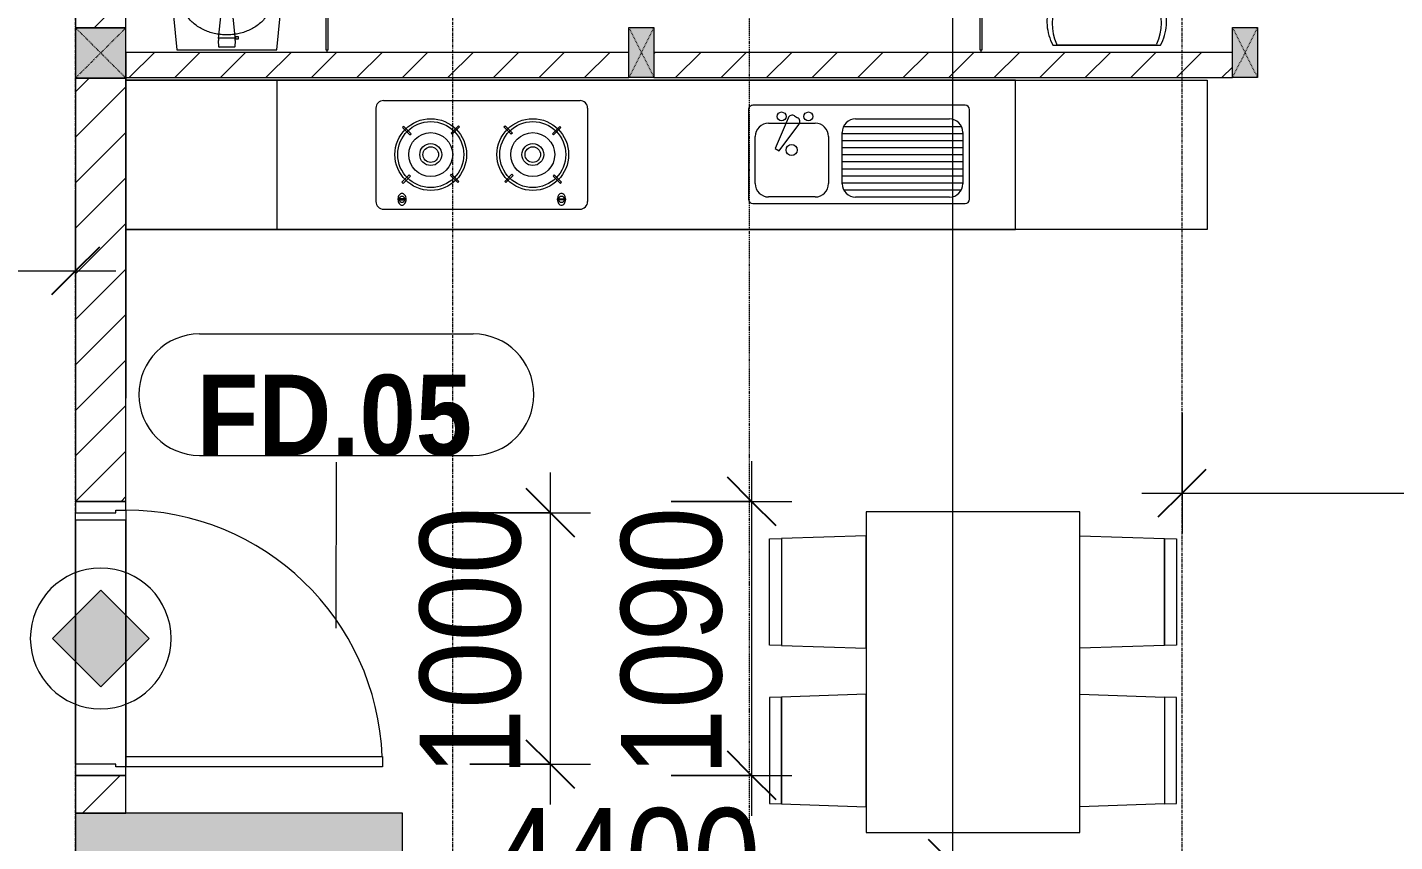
# Model space of a CAD drawing. Header units: millimetres. Extents: x 962 to 239635, y -15958 to 82755.
# Drawn here: x 106012 to 111449, y 53599 to 56837 of the extents above; entities that cross this region are included whole.
import ezdxf

# ---------------------------------------------------------------- set-up
doc = ezdxf.new("R2010")
doc.units = ezdxf.units.MM
for name, pattern in [('Dash', [6, 3, -3]), ('Dash Dot 3_16_', [7.9375, 4.7625, -1.5875, 0, -1.5875]), ('Grid Line', [22.225, 12.7, -3.175, 3.175, -3.175])]:
    doc.linetypes.add(name, pattern=pattern)
for name, color, linetype, lineweight in [('0-1', 7, 'Continuous', 5), ('A-ANNO-DIMS', 211, 'Continuous', 9), ('A-ANNO-DIMS-160', 211, 'Continuous', 9), ('A-ANNO-NOTE', 131, 'Continuous', 9), ('A-DETL-GENF-2', 1, 'Continuous', 9), ('A-DOOR-4', 1, 'Continuous', 9), ('A-DOOR-FRAM-1', 1, 'Continuous', 9), ('A-DOOR-IDEN', 31, 'Continuous', 9), ('A-FLOR-2', 9, 'Continuous', 9), ('A-GLAZ-CURT-1', 254, 'Continuous', 9), ('A-GLAZ-CURT-2', 9, 'Continuous', 9), ('A-WALL', 113, 'Continuous', 9), ('A-WALL-1', 253, 'Continuous', 18), ('A-WALL-3', 113, 'Continuous', 18), ('A-WALL-PATT-1', 10, 'Continuous', 9), ('A-WALL-PATT-2', 111, 'Continuous', 9), ('G-ANNO-SYMB-1', 111, 'Dash Dot 3_16_', 18), ('I-FURN', 30, 'Continuous', 9), ('I-FURN-1', 254, 'Continuous', 9), ('P-SANR-FIXT-1', 254, 'Continuous', 9), ('S-COLS', 52, 'Continuous', 9), ('S-COLS-1', 52, 'Continuous', 5), ('S-COLS-2', 7, 'Continuous', 18), ('S-COLS-3', 254, 'Continuous', 9), ('S-COLS-4', 253, 'Continuous', 18), ('S-COLS-5', 52, 'Dash', 9), ('S-COLS-6', 52, 'Continuous', 18), ('S-COLS-HDLN', 52, 'Dash', 9), ('S-COLS-HDLN-1', 9, 'Dash', 9), ('S-GRID-1', 1, 'Grid Line', 9)]:
    doc.layers.add(name, color=color, linetype=linetype, lineweight=lineweight)
doc.styles.add('Arial_B_6', font='arialbd_0.ttf', dxfattribs={"width": 0.9, "height": 320})
doc.styles.add('UTM Avo', font='UTM Avo.ttf', dxfattribs={"width": 0.9, "height": 400})
doc.dimstyles.new('1_Dim_chi_tiet_2_5', dxfattribs={"dimscale": 304.8, "dimtxt": 399.720379, "dimasz": 0.629921, "dimexe": 0.524934, "dimexo": 0.0625, "dimgap": 0.052493, "dimtad": 1, "dimdec": 0, "dimrnd": 5, "dimzin": 0, "dimdsep": 46, "dimtxsty": 'UTM Avo', "dimblk1": 'OBLIQUE', "dimblk2": 'OBLIQUE', "dimsah": 1, "dimcen": 0.09, "dimdle": 0.524934, "dimazin": 0, "dimtfac": 1, "dimtdec": 4, "dimtix": 1, "dimtmove": 0, "dimatfit": 3, "dimfxl": 1.049869, "dimfxlon": 1, "dimtvp": 1, "dimtolj": 1, "dimtzin": 0, "dimarcsym": 2})
doc.dimstyles.new('1_Dim_chi_tiet_2_5_1', dxfattribs={"dimscale": 304.8, "dimtxt": 399.720379, "dimasz": 0.629921, "dimexe": 0.524934, "dimexo": 0.0625, "dimgap": 0.052493, "dimtad": 1, "dimdec": 0, "dimrnd": 5, "dimzin": 0, "dimdsep": 46, "dimtxsty": 'UTM Avo', "dimblk1": 'OBLIQUE', "dimblk2": 'OBLIQUE', "dimsah": 1, "dimcen": 0.09, "dimdle": 0.524934, "dimazin": 0, "dimtfac": 1, "dimtdec": 4, "dimtix": 1, "dimtmove": 0, "dimatfit": 3, "dimfxl": 1.049869, "dimfxlon": 1, "dimtvp": 1, "dimtolj": 1, "dimtzin": 0, "dimarcsym": 2})

# ---------------------------------------------------------------- blocks, each defined once
blk = doc.blocks.new('NCV_TKTC_KET CAU_rvt-1-TKCS_MB TẦNG 2')
at = {"layer": 'S-COLS-1'}
blk.add_hatch(color=256, dxfattribs=at).paths.add_polyline_path([(45752.6, 53361.9), (45752.6, 53711.9), (44452.6, 53711.9), (44452.6, 53361.9), (44829.7, 53361.9)])
at = {"layer": 'S-COLS-2'}
for p, q in [((44452.6, 53711.9), (44452.6, 53361.9)), ((45752.6, 53711.9), (44452.6, 53711.9)), ((45752.6, 53361.9), (45752.6, 53711.9))]:
    blk.add_line(p, q, dxfattribs=at)
blk = doc.blocks.new('TOILET - TOILET-348229-TKCS_MB TẦNG 2')
at = {"layer": 'P-SANR-FIXT-1'}
for p, q in [((214.2, -19.1), (-214.2, -19.1)), ((194, -19.9), (-194, -19.9)), ((-171.7, -330.3), (-178.6, -355.5)), ((171.7, -330.3), (178.6, -355.5))]:
    blk.add_line(p, q, dxfattribs=at)
for centre, radius, start, end in [((-46.1, -111.1), 191.6, 151.2809, 176.4513), ((-9.8, -107.2), 207.3, 156.2862, 203.7138), ((-193.7, -26.4), 6.48, 92.3168, 156.2862), ((193.7, -26.4), 6.48, 23.7138, 87.6832), ((9.8, -107.2), 207.3, 336.2862, 23.7138), ((46.1, -111.1), 191.6, 3.5487, 28.7191), ((1.9, -114.1), 239.7, 176.4513, 195.2961), ((-1.9, -114.1), 239.7, 344.7039, 3.5487), ((-4, -115.7), 233.6, 195.2961, 215.2147), ((-189.1, -185.5), 11.7, 205.4105, 277.5788), ((0.6, -792.1), 586.9, 95.8322, 108.9927), ((178.9, -2951.3), 2778.4, 97.2351, 97.5788), ((-14.3, -1400.4), 1215.6, 90.3974, 97.407), ((0, -416), 206.1, 90, 122.0732), ((0, -786.7), 581.5, 84.1678, 95.8322), ((0, -3462.8), 3278, 89.6026, 90.3974), ((0, -416), 206.1, 57.9268, 90), ((14.3, -1400.4), 1215.6, 82.593, 89.6026), ((-0.6, -792.1), 586.9, 71.0073, 84.1678), ((-178.9, -2951.3), 2778.4, 82.4212, 82.7649), ((189.1, -185.5), 11.7, 262.4212, 334.5895), ((4, -115.7), 233.6, 324.7853, 344.7039), ((-195, -224.1), 13.8, 230.6724, 288.9927), ((-343.5, -327.4), 167.3, 355.4559, 27.38), ((-0.4, -384), 179.5, 127.4036, 162.5964), ((0.4, -384), 179.5, 17.4036, 52.5964), ((343.5, -327.4), 167.3, 152.62, 184.5441), ((195, -224.1), 13.8, 251.0073, 309.3276), ((-719.2, -297.5), 544.3, 346.0536, 355.4559), ((719.2, -297.5), 544.3, 184.5441, 190.2879), ((137.1, -461.2), 329.8, 174.3487, 207.6878), ((-1948.3, -805.1), 2171.2, 9.681, 10.8949), ((-137.1, -461.2), 329.8, 332.3122, 3.6835), ((45.1, -528.6), 217.6, 203.2216, 244.7718), ((-45.1, -528.6), 217.6, 295.2282, 336.7784), ((0, -624.4), 111.7, 244.7718, 295.2282)]:
    blk.add_arc(centre, radius, start, end, dxfattribs=at)
blk = doc.blocks.new('HE BEP A - HE BEP A-901195-TKCS_MB TẦNG 2')
at = {"layer": 'I-FURN'}
for p, q in [((3.5, -11), (765.9, -11)), ((3.5, -605.3), (3.5, -11)), ((765.9, -11), (765.9, -605.3)), ((765.9, -11), (765.9, -605.3)), ((4303.5, -11), (765.9, -11)), ((3703.5, -605.3), (3703.5, -11)), ((3279.1, -92.2), (2497.5, -92.2)), ((948.4, -131.7), (948.4, -487.8)), ((1810.5, -114.2), (965.9, -114.2)), ((1028.4, -139.9), (1401.8, -139.9)), ((1562.5, -140.8), (1747.9, -140.8)), ((1828, -487.8), (1828, -131.7)), ((2467.5, -494.2), (2467.5, -122.2)), ((2555.1, -129.3), (2587.6, -129.3)), ((2555.1, -133.3), (2555.1, -129.3)), ((2587.6, -133.3), (2555.1, -133.3)), ((2587.6, -129.3), (2587.6, -133.3)), ((3189, -129.3), (3189, -133.3)), ((3221.5, -129.3), (3189, -129.3)), ((3189, -133.3), (3221.5, -133.3)), ((3221.5, -133.3), (3221.5, -129.3)), ((3309.1, -494.2), (3309.1, -122.2)), ((975, -397.7), (975, -193.3)), ((975, -195.9), (1455.1, -195.9)), ((981.5, -167.9), (1448.7, -167.9)), ((1455.1, -193.3), (1455.1, -397.7)), ((1509.1, -380.9), (1509.1, -194.2)), ((1801.3, -194.2), (1801.3, -380.9)), ((2575.3, -194.9), (2570.9, -199.3)), ((2570.9, -199.3), (2600, -228.4)), ((2604.4, -224), (2575.3, -194.9)), ((2792.8, -197.7), (2763.7, -226.8)), ((2768.1, -231.2), (2797.2, -202)), ((2797.2, -202), (2792.8, -197.7)), ((2979.4, -202), (2983.8, -197.7)), ((3008.5, -231.2), (2979.4, -202)), ((2983.8, -197.7), (3012.9, -226.8)), ((3172.2, -224), (3201.4, -194.9)), ((3205.8, -199.3), (3176.6, -228.4)), ((3201.4, -194.9), (3205.8, -199.3)), ((975, -223.9), (1455.1, -223.9)), ((975, -251.9), (1455.1, -251.9)), ((2600, -228.4), (2604.4, -224)), ((2763.7, -226.8), (2768.1, -231.2)), ((3012.9, -226.8), (3008.5, -231.2)), ((3176.6, -228.4), (3172.2, -224)), ((975, -279.9), (1455.1, -279.9)), ((975, -307.9), (1455.1, -307.9)), ((1706.2, -324.4), (1627.3, -429.4)), ((1721.6, -333.3), (1706.2, -324.4)), ((975, -335.9), (1455.1, -335.9)), ((975, -363.9), (1455.1, -363.9)), ((1670.1, -454.1), (1721.6, -333.3)), ((975, -391.9), (1455.1, -391.9)), ((979.9, -419.9), (1450.3, -419.9)), ((1747.9, -434.2), (1562.5, -434.2)), ((2573.6, -416.8), (2602.8, -387.7)), ((2578, -421.2), (2573.6, -416.8)), ((2607.1, -392.1), (2578, -421.2)), ((2602.8, -387.7), (2607.1, -392.1)), ((2766.5, -394.9), (2770.8, -390.5)), ((2795.6, -424), (2766.5, -394.9)), ((2770.8, -390.5), (2800, -419.6)), ((2800, -419.6), (2795.6, -424)), ((3005.8, -390.5), (2976.7, -419.6)), ((2976.7, -419.6), (2981.1, -424)), ((2981.1, -424), (3010.2, -394.9)), ((3010.2, -394.9), (3005.8, -390.5)), ((3173.9, -387.7), (3169.5, -392.1)), ((3169.5, -392.1), (3198.6, -421.2)), ((3203, -416.8), (3173.9, -387.7)), ((3198.6, -421.2), (3203, -416.8)), ((1401.8, -451.1), (1028.4, -451.1)), ((1644.6, -463.3), (1632.2, -456.1)), ((965.9, -505.3), (1810.5, -505.3)), ((3279.1, -524.2), (2497.5, -524.2)), ((765.9, -605.3), (3.5, -605.3)), ((765.9, -605.3), (4303.5, -605.3))]:
    blk.add_line(p, q, dxfattribs=at)
for centre, radius in [((2685.4, -309.4), 142.6), ((2685.4, -309.4), 131.3), ((3091.2, -309.4), 142.6), ((3091.2, -309.4), 131.3), ((2685.4, -309.4), 87.2), ((2685.4, -309.4), 43.6), ((3091.2, -309.4), 87.2), ((3091.2, -309.4), 43.6), ((1656.3, -327.5), 22.2), ((2685.4, -309.4), 30.9), ((3091.2, -309.4), 30.9), ((1589.4, -460.9), 17.8), ((1696.1, -460.9), 17.8)]:
    blk.add_circle(centre, radius, dxfattribs=at)
for centre, radius, start, end in [((2497.5, -122.2), 30, 90, 180), ((2571.4, -119.8), 11.5, 90, 120.7976), ((2571.4, -119.8), 11.5, 59.2024, 90), ((3205.3, -119.8), 11.5, 90, 120.7976), ((3205.3, -119.8), 11.5, 59.2024, 90), ((3279.1, -122.2), 30, 360, 90), ((965.9, -131.7), 17.5, 90, 180), ((1028.4, -193.3), 53.3, 90, 180), ((1401.8, -193.3), 53.3, 0, 90), ((1562.5, -194.2), 53.3, 90, 180), ((1747.9, -194.2), 53.3, 0, 90), ((1810.5, -131.7), 17.5, 0, 90), ((2588.6, -131.7), 33.5, 163.9419, 180), ((2588.6, -131.7), 33.5, 180, 196.0581), ((2580.1, -129.2), 24.7, 145.204, 163.9419), ((2580.1, -134.1), 24.7, 196.0581, 214.796), ((2571.3, -131.3), 11.6, 9.7177, 170.2823), ((2571.3, -131.3), 11.6, 189.9102, 350.0898), ((2574.8, -125.5), 18.1, 120.7976, 145.204), ((2574.8, -137.9), 18.1, 214.796, 239.2024), ((2571.4, -143.6), 11.5, 239.2024, 270), ((2571.4, -143.6), 11.5, 270, 300.7976), ((2568, -125.5), 18.1, 34.796, 59.2024), ((2568, -137.9), 18.1, 300.7976, 325.204), ((2562.6, -129.2), 24.7, 16.0581, 34.796), ((2562.6, -134.1), 24.7, 325.204, 343.9419), ((2554.1, -131.7), 33.5, 0, 16.0581), ((2554.1, -131.7), 33.5, 343.9419, 0), ((3222.5, -131.7), 33.5, 163.9419, 180), ((3222.5, -131.7), 33.5, 180, 196.0581), ((3214, -129.2), 24.7, 145.204, 163.9419), ((3214, -134.1), 24.7, 196.0581, 214.796), ((3208.7, -125.5), 18.1, 120.7976, 145.204), ((3208.7, -137.9), 18.1, 214.796, 239.2024), ((3205.3, -131.3), 11.6, 9.7177, 170.2823), ((3205.3, -131.3), 11.6, 189.9102, 350.0898), ((3205.3, -143.6), 11.5, 239.2024, 270), ((3205.3, -143.6), 11.5, 270, 300.7976), ((3201.9, -125.5), 18.1, 34.796, 59.2024), ((3201.9, -137.9), 18.1, 300.7976, 325.204), ((3196.5, -129.2), 24.7, 16.0581, 34.796), ((3196.5, -134.1), 24.7, 325.204, 343.9419), ((3188, -131.7), 33.5, 0, 16.0581), ((3188, -131.7), 33.5, 343.9419, 0), ((1028.4, -397.7), 53.3, 180, 270), ((1401.8, -397.7), 53.3, 270, 0), ((1562.5, -380.9), 53.3, 180, 270), ((1641, -440.7), 17.8, 140.5382, 240.0479), ((1747.9, -380.9), 53.3, 270, 0), ((965.9, -487.8), 17.5, 180, 270), ((1653.4, -447.9), 17.8, 240.0479, 339.4621), ((1810.5, -487.8), 17.5, 270, 0), ((2497.5, -494.2), 30, 180, 270), ((3279.1, -494.2), 30, 270, 0)]:
    blk.add_arc(centre, radius, start, end, dxfattribs=at)
at = {"layer": 'I-FURN-1'}
for p, q in [((3.5, -11), (4303.5, -11)), ((3.5, -605.3), (3.5, -11)), ((4303.5, -605.3), (3.5, -605.3))]:
    blk.add_line(p, q, dxfattribs=at)
blk = doc.blocks.new('RES_BAN AN 1 - RES_BAN AN 1-901196-TKCS_MB TẦNG 2')
at = {"layer": 'I-FURN-1'}
for p, q in [((-425, 0), (-425, -1275)), ((425, 0), (-425, 0)), ((425, -1275), (425, 0)), ((-761.9, -113.5), (-425, -102.3)), ((-425, -102.3), (-425, -549.7)), ((425, -102.3), (425, -549.7)), ((761.9, -113.5), (425, -102.3)), ((-761.9, -113.5), (-809.6, -115.1)), ((-809.6, -115.1), (-809.6, -536.9)), ((-761.9, -538.5), (-761.9, -113.5)), ((-761.9, -538.5), (-761.9, -113.5)), ((761.9, -538.5), (761.9, -113.5)), ((761.9, -113.5), (761.9, -538.5)), ((809.6, -115.1), (761.9, -113.5)), ((809.6, -536.9), (809.6, -115.1)), ((-809.6, -536.9), (-761.9, -538.5)), ((-425, -549.7), (-761.9, -538.5)), ((425, -549.7), (761.9, -538.5)), ((761.9, -538.5), (809.6, -536.9)), ((-809.6, -745.3), (-761.9, -743.8)), ((-809.6, -1167.2), (-809.6, -745.3)), ((-761.9, -743.8), (-425, -732.5)), ((-761.9, -1168.8), (-761.9, -743.8)), ((-761.9, -743.8), (-761.9, -1168.8)), ((-425, -732.5), (-425, -1180)), ((425, -732.5), (425, -1180)), ((761.9, -743.8), (425, -732.5)), ((761.9, -743.8), (809.6, -745.3)), ((761.9, -1168.8), (761.9, -743.8)), ((761.9, -1168.8), (761.9, -743.8)), ((809.6, -745.3), (809.6, -1167.2)), ((-761.9, -1168.8), (-809.6, -1167.2)), ((-425, -1180), (-761.9, -1168.8)), ((425, -1180), (761.9, -1168.8)), ((809.6, -1167.2), (761.9, -1168.8)), ((-425, -1275), (425, -1275))]:
    blk.add_line(p, q, dxfattribs=at)
blk = doc.blocks.new('bonruatreo - Chậu rửa-V8-TKCS_MB TẦNG 2')
at = {"layer": 'P-SANR-FIXT-1'}
for p, q in [((198.4, 0), (-198.4, 0)), ((165, 0), (-165, 0)), ((218.6, -205), (198.4, 0)), ((-198.4, 0), (-218.6, -205)), ((-44.7, -42.8), (-35.6, -42.8)), ((-44.7, -54.2), (-44.7, -42.8)), ((-35.6, -54.2), (-44.7, -54.2)), ((-35.6, -42.8), (-35.6, -44.2)), ((-35.6, -44.2), (-33.1, -44.2)), ((-35.6, -44.2), (-35.6, -52.9)), ((-35.6, -52.9), (-35.6, -54.2)), ((-32.2, -52.9), (-35.6, -52.9)), ((-32.2, -52.9), (-33.1, -44.2)), ((-33, -37.3), (-31.4, -12.2)), ((32.7, -48.5), (-32.7, -48.5)), ((-18.5, -182.5), (-32.2, -52.9)), ((-30.2, -11), (30.2, -11)), ((33, -45.4), (18.5, -182.5)), ((31.4, -12.2), (33, -37.3)), ((18.5, -182.5), (-18.5, -182.5))]:
    blk.add_line(p, q, dxfattribs=at)
at = {"layer": 'P-SANR-FIXT-1', "flags": 128}
blk.add_lwpolyline([(218.6, -205), (217.4, -213.7), (215.9, -222.4), (214, -231), (211.8, -239.5), (209.3, -247.9), (206.4, -256.2), (203.2, -264.4), (199.6, -272.5), (195.8, -280.4), (191.6, -288.1), (187.1, -295.7), (182.3, -303.1), (177.3, -310.3), (171.9, -317.3), (166.3, -324.1), (160.4, -330.6), (154.2, -336.9), (147.8, -342.9), (141.2, -348.7), (134.3, -354.2), (127.3, -359.4), (120, -364.4), (112.5, -369), (104.9, -373.4), (97.1, -377.4), (89.1, -381.2), (81, -384.6), (72.7, -387.6), (64.4, -390.4), (55.9, -392.8), (47.3, -394.8), (38.7, -396.6), (30, -397.9), (21.3, -399), (12.5, -399.6), (3.7, -400), (-5.1, -399.9), (-13.9, -399.6), (-22.6, -398.8), (-31.4, -397.8), (-40.1, -396.3), (-48.7, -394.5), (-57.2, -392.4), (-65.7, -390), (-74, -387.2), (-82.2, -384.1), (-90.3, -380.6), (-98.3, -376.8), (-106.1, -372.7), (-113.7, -368.3), (-121.1, -363.6), (-128.4, -358.7), (-135.4, -353.4), (-142.2, -347.8), (-148.8, -342), (-155.2, -335.9), (-161.3, -329.6), (-167.2, -323), (-172.8, -316.2), (-178.1, -309.2), (-183.1, -302), (-187.8, -294.6), (-192.2, -287), (-196.4, -279.2), (-200.2, -271.3), (-203.7, -263.2), (-206.8, -255), (-209.7, -246.6), (-212.2, -238.2), (-214.3, -229.7), (-216.1, -221.1), (-217.6, -212.4), (-218.6, -205)], dxfattribs=at)
at = {"layer": 'P-SANR-FIXT-1'}
for centre, radius, start, end in [((5.5, -41.4), 38.7, 173.966, 184.1457), ((-30.1, -12.3), 1.3, 91.2278, 176.4003), ((30.1, -12.3), 1.3, 3.5997, 88.7722), ((-5.5, -41.4), 38.7, 353.966, 6.034), ((0, -180), 220, 186.525, 353.475)]:
    blk.add_arc(centre, radius, start, end, dxfattribs=at)
for points in [[(-180, -205), (-180, -197.6), (-178.6, -182.7), (-172.4, -161.2), (-162.5, -141.1), (-149.4, -123), (-133.8, -107), (-116.1, -93.4), (-96.9, -82.1), (-76.5, -73.2), (-55.2, -66.5), (-33.3, -62.1), (-11.2, -59.9), (11.1, -59.9), (33.3, -62.1), (55.2, -66.5), (76.5, -73.2), (96.9, -82.1), (116.1, -93.4), (133.8, -107.1), (149.5, -123), (162.5, -141.2), (172.4, -161.2), (178.6, -182.7), (180, -197.6), (180, -205)], [(180, -205), (180, -212.4), (178.6, -227.3), (172.4, -248.8), (162.5, -268.8), (149.5, -287), (133.8, -302.9), (116.1, -316.6), (96.9, -327.9), (76.5, -336.8), (55.2, -343.5), (33.3, -347.9), (11.1, -350.1), (-11.2, -350.1), (-33.3, -347.9), (-55.2, -343.5), (-76.5, -336.8), (-96.9, -327.9), (-116.1, -316.6), (-133.8, -303), (-149.4, -287), (-162.5, -268.9), (-172.4, -248.8), (-178.6, -227.3), (-180, -212.4), (-180, -205)]]:
    blk.add_open_spline(points, degree=3, dxfattribs=at)
blk = doc.blocks.new('System Panel - Glazed-588850-TKCS_MB TẦNG 2')
at = {"layer": 'A-GLAZ-CURT-2'}
for p, q in [((221.3, 5), (-221.3, 5)), ((-221.3, 5), (-221.3, -5)), ((221.3, -5), (221.3, 5)), ((-221.3, -5), (221.3, -5))]:
    blk.add_line(p, q, dxfattribs=at)
blk = doc.blocks.new('System Panel - Glazed-901203-TKCS_MB TẦNG 2')
at = {"layer": 'A-GLAZ-CURT-2'}
for p, q in [((220.1, 5), (-220.1, 5)), ((-220.1, 5), (-220.1, -5)), ((220.1, -5), (220.1, 5)), ((-220.1, -5), (220.1, -5))]:
    blk.add_line(p, q, dxfattribs=at)
blk = doc.blocks.new('G1_SOF - BO TRU - 100x200-746114-TKCS_MB TẦNG 2')
at = {"layer": 'S-COLS'}
blk.add_hatch(color=256, dxfattribs=at).paths.add_polyline_path([(50, -100), (50, 100), (-50, 100), (-50, -100)])
at = {"layer": 'S-COLS-4'}
for p, q in [((-50, 100), (50, 100)), ((-50, -100), (-50, 100)), ((50, 100), (50, -100)), ((50, -100), (-50, -100))]:
    blk.add_line(p, q, dxfattribs=at)
at = {"layer": 'S-COLS-HDLN-1'}
for p, q in [((50, -100), (-50, 100)), ((-50, -100), (50, 100))]:
    blk.add_line(p, q, dxfattribs=at)
blk = doc.blocks.new('NCV_TKTC_TANG 2_rvt-1-TKCS_MB TẦNG 2')
at = {"layer": 'A-WALL-PATT-1'}
h = blk.add_hatch(dxfattribs=at)
h.set_pattern_fill('FP_1', color=256, style=0, pattern_type=2)
h.set_pattern_definition([(45, (0, 0), (-90.50967, 90.50967), [])])
h.paths.add_polyline_path([(44652.6, 56636.9), (46652.6, 56636.9), (46652.6, 56736.9), (44652.6, 56736.9)])
h.paths.add_polyline_path([(47247.8, 56636.9), (49052.6, 56636.9), (49052.6, 56736.9), (46752.6, 56736.9), (46752.6, 56636.9)])
at = {"layer": 'A-FLOR-2'}
for p, q in [((45452.6, 56736.9), (45452.6, 56746.9)), ((48052.6, 56746.9), (48052.6, 56736.9)), ((44652.6, 56635.3), (44652.6, 56626.9)), ((44652.6, 56626.9), (44652.6, 56032.6)), ((44652.6, 56032.6), (44652.6, 55362.4)), ((44652.6, 54916.9), (44652.6, 53896.9)), ((44452.6, 54877.4), (44452.6, 53906.9)), ((44652.6, 54877.4), (44452.6, 54877.4)), ((44652.6, 53896.9), (44652.6, 54877.4))]:
    blk.add_line(p, q, dxfattribs=at)
at = {"layer": 'A-WALL-1'}
for p, q in [((46652.6, 56736.9), (44652.6, 56736.9)), ((44652.6, 56736.9), (44652.6, 56636.9)), ((49052.6, 56736.9), (46752.6, 56736.9)), ((44652.6, 56636.9), (46652.6, 56636.9)), ((46752.6, 56636.9), (49052.6, 56636.9))]:
    blk.add_line(p, q, dxfattribs=at)
at = {"layer": 'A-GLAZ-CURT-1', "rotation": 90.00000000000011}
for name, p in [('System Panel - Glazed-588850-TKCS_MB TẦNG 2', (45452.6, 56968.2)), ('System Panel - Glazed-901203-TKCS_MB TẦNG 2', (48053, 56967.1))]:
    blk.add_blockref(name, p, dxfattribs=at)
at = {"layer": 'I-FURN-1', "rotation": 180}
for name, p in [('HE BEP A - HE BEP A-901195-TKCS_MB TẦNG 2', (48956.1, 56021.6)), ('RES_BAN AN 1 - RES_BAN AN 1-901196-TKCS_MB TẦNG 2', (48021.3, 53635.2))]:
    blk.add_blockref(name, p, dxfattribs=at)
at = {"layer": 'P-SANR-FIXT-1', "rotation": 180}
for name, p in [('TOILET - TOILET-348229-TKCS_MB TẦNG 2', (48553, 56746.9)), ('bonruatreo - Chậu rửa-V8-TKCS_MB TẦNG 2', (45053.9, 56746.9))]:
    blk.add_blockref(name, p, dxfattribs=at)
at = {"layer": 'S-COLS-3', "rotation": 180}
for p in [(46702.6, 56736.9), (49102.6, 56736.9)]:
    blk.add_blockref('G1_SOF - BO TRU - 100x200-746114-TKCS_MB TẦNG 2', p, dxfattribs=at)
blk = doc.blocks.new('FD_05 - FD_05-1000x2200mm-835434-TKCS_MB TẦNG 2')
at = {"layer": 'A-DETL-GENF-2'}
for p, q in [((470, 100), (470, 1120)), ((470, 1120), (510, 1120)), ((510, 1120), (510, 100)), ((510, 100), (470, 100))]:
    blk.add_line(p, q, dxfattribs=at)
blk.add_arc((510, 100), 1020, 92.2475, 180, dxfattribs=at)
at = {"layer": 'A-DOOR-FRAM-1'}
for p, q in [((-510, 100), (-545, 100)), ((-545, 100), (-545, -100)), ((-510, 60), (-510, 100)), ((-500, 60), (-510, 60)), ((-500, -100), (-500, 60)), ((510, 60), (500, 60)), ((500, 60), (500, -100)), ((545, 100), (510, 100)), ((510, 100), (510, 60)), ((545, -100), (545, 100)), ((-545, -100), (-500, -100)), ((500, -100), (545, -100))]:
    blk.add_line(p, q, dxfattribs=at)
blk = doc.blocks.new('G1_SOF - BO TRU - 200x200-3052400-TKCS_MB TẦNG 2')
at = {"layer": 'S-COLS-HDLN'}
for p, q in [((-100, 100), (100, -100)), ((100, 100), (-100, -100))]:
    blk.add_line(p, q, dxfattribs=at)
blk = doc.blocks.new('DIMBLOCK43-TKCS_MB TẦNG 2')
at = {"layer": 'A-ANNO-DIMS-160'}
for p, q in [((110603.5, 55304.6), (110603.5, 54824.6)), ((110603.5, 54984.6), (110603.5, 55304.6)), ((173803.5, 55304.6), (173803.5, 54824.6)), ((173803.5, 54984.6), (173803.5, 55304.6)), ((110443.5, 54984.6), (173963.5, 54984.6))]:
    blk.add_line(p, q, dxfattribs=at)
at = {"layer": 'A-ANNO-DIMS-160', "lineweight": 25}
for p, q in [((110603.5, 54984.6), (110699.5, 55080.6)), ((173803.5, 54984.6), (173899.5, 55080.6)), ((110603.5, 54984.6), (110507.5, 54888.6)), ((173803.5, 54984.6), (173707.5, 54888.6))]:
    blk.add_line(p, q, dxfattribs=at)
at = {"layer": 'A-ANNO-DIMS-160', "color": 0, "insert": (141518.8, 55504.2), "char_height": 400, "width": 1643.295, "attachment_point": 1, "line_spacing_factor": 1.110334, "style": 'UTM Avo'}
blk.add_mtext('63200', dxfattribs=at)
blk = doc.blocks.new('_Oblique')
at = {"color": 0, "linetype": 'ByBlock', "lineweight": -2}
blk.add_line((-0.5, -0.5), (0.5, 0.5), dxfattribs=at)
blk = doc.blocks.new('DIMBLOCK69-TKCS_MB TẦNG 2')
at = {"layer": 'A-ANNO-DIMS-160'}
for p, q in [((106203.5, 53532.3), (106203.5, 53052.3)), ((106203.5, 53212.3), (106203.5, 53532.3)), ((110603.5, 53532.3), (110603.5, 53052.3)), ((110603.5, 53212.3), (110603.5, 53532.3)), ((106043.5, 53212.3), (110603.5, 53212.3))]:
    blk.add_line(p, q, dxfattribs=at)
at = {"layer": 'A-ANNO-DIMS-160', "lineweight": 25}
for p, q in [((106203.5, 53212.3), (106299.5, 53308.3)), ((110603.5, 53212.3), (110699.5, 53308.3)), ((106203.5, 53212.3), (106107.5, 53116.3)), ((110603.5, 53212.3), (110507.5, 53116.3))]:
    blk.add_line(p, q, dxfattribs=at)
at = {"layer": 'A-ANNO-DIMS-160', "color": 0, "insert": (107855.7, 53731.9), "char_height": 400, "width": 1314.636, "attachment_point": 1, "line_spacing_factor": 1.110334, "style": 'UTM Avo'}
blk.add_mtext('4400', dxfattribs=at)
blk = doc.blocks.new('DIMBLOCK70-TKCS_MB TẦNG 2')
at = {"layer": 'A-ANNO-DIMS-160'}
for p, q in [((110603.5, 53532.3), (110603.5, 53052.3)), ((110603.5, 53212.3), (110603.5, 53532.3)), ((114503.5, 53532.3), (114503.5, 53052.3)), ((114503.5, 53212.3), (114503.5, 53532.3)), ((110603.5, 53212.3), (114503.5, 53212.3))]:
    blk.add_line(p, q, dxfattribs=at)
at = {"layer": 'A-ANNO-DIMS-160', "lineweight": 25}
for p, q in [((110603.5, 53212.3), (110699.5, 53308.3)), ((114503.5, 53212.3), (114599.5, 53308.3)), ((110603.5, 53212.3), (110507.5, 53116.3)), ((114503.5, 53212.3), (114407.5, 53116.3))]:
    blk.add_line(p, q, dxfattribs=at)
at = {"layer": 'A-ANNO-DIMS-160', "color": 0, "insert": (112005.7, 53731.9), "char_height": 400, "width": 1314.636, "attachment_point": 1, "line_spacing_factor": 1.110334, "style": 'UTM Avo'}
blk.add_mtext('3900', dxfattribs=at)
blk = doc.blocks.new('HDNDCT_GHI CHÚ CỬA CHỐNG CHÁY EI30 - HDNDCT_GHI CHÚ CỬA CHỐNG CHÁY EI30-2461928-TKCS_MB TẦNG 2')
at = {"layer": 'A-ANNO-NOTE'}
blk.add_hatch(color=256, dxfattribs=at).paths.add_polyline_path([(-1.2, 0), (0, 1.2), (1.2, 0), (0, -1.2)])
for p, q in [((0, 1.2), (-1.2, 0)), ((1.2, 0), (0, 1.2)), ((-1.2, 0), (0, -1.2)), ((0, -1.2), (1.2, 0))]:
    blk.add_line(p, q, dxfattribs=at)
for start, end in [(360, 180), (180, 360)]:
    blk.add_arc((0, 0), 1.75, start, end, dxfattribs=at)
blk = doc.blocks.new('DIMBLOCK84-TKCS_MB TẦNG 2')
at = {"layer": 'A-ANNO-DIMS-160'}
for p, q in [((108891.6, 55111.9), (108891.6, 53701.9)), ((108571.6, 54951.9), (109051.6, 54951.9)), ((108891.6, 54951.9), (108571.6, 54951.9)), ((108571.6, 53861.9), (109051.6, 53861.9)), ((108891.6, 53861.9), (108571.6, 53861.9))]:
    blk.add_line(p, q, dxfattribs=at)
at = {"layer": 'A-ANNO-DIMS-160', "lineweight": 25}
for p, q in [((108891.6, 54951.9), (108795.6, 55047.9)), ((108891.6, 54951.9), (108987.6, 54855.9)), ((108891.6, 53861.9), (108795.6, 53957.9)), ((108891.6, 53861.9), (108987.6, 53765.9))]:
    blk.add_line(p, q, dxfattribs=at)
at = {"layer": 'A-ANNO-DIMS-160', "color": 0, "insert": (108372, 53859.2), "char_height": 400, "width": 1314.636, "attachment_point": 1, "rotation": 90, "line_spacing_factor": 1.110334, "style": 'UTM Avo'}
blk.add_mtext('1090', dxfattribs=at)
blk = doc.blocks.new('STN_Door Tag - STN_Door Tag-1788670-TKCS_MB TẦNG 2')
at = {"layer": 'A-DOOR-IDEN'}
for p, q in [((-3.37, 1.495), (3.431, 1.495)), ((-3.37, -1.524), (3.431, -1.524))]:
    blk.add_line(p, q, dxfattribs=at)
for centre, start, end in [((-3.37, -0.015), 90, 270), ((3.431, -0.015), 270, 90)]:
    blk.add_arc(centre, 1.509, start, end, dxfattribs=at)
blk = doc.blocks.new('DIMBLOCK134-TKCS_MB TẦNG 2')
at = {"layer": 'A-ANNO-DIMS-160'}
for p, q in [((108091.6, 53746.9), (108091.6, 55066.9)), ((107771.6, 54906.9), (108251.6, 54906.9)), ((108091.6, 54906.9), (107771.6, 54906.9)), ((107771.6, 53906.9), (108251.6, 53906.9)), ((108091.6, 53906.9), (107771.6, 53906.9))]:
    blk.add_line(p, q, dxfattribs=at)
at = {"layer": 'A-ANNO-DIMS-160', "lineweight": 25}
for p, q in [((108091.6, 54906.9), (107995.6, 55002.9)), ((108091.6, 54906.9), (108187.6, 54810.9)), ((108091.6, 53906.9), (107995.6, 54002.9)), ((108091.6, 53906.9), (108187.6, 53810.9))]:
    blk.add_line(p, q, dxfattribs=at)
at = {"layer": 'A-ANNO-DIMS-160', "color": 0, "insert": (107572, 53859.2), "char_height": 400, "width": 1314.636, "attachment_point": 1, "rotation": 90, "line_spacing_factor": 1.110334, "style": 'UTM Avo'}
blk.add_mtext('1000', dxfattribs=at)
blk = doc.blocks.new('DIMBLOCK220-TKCS_MB TẦNG 2')
at = {"layer": 'A-ANNO-DIMS-160'}
for p, q in [((103803.5, 56188.6), (103803.5, 55708.6)), ((103803.5, 55868.6), (103803.5, 56188.6)), ((106203.5, 56188.6), (106203.5, 55708.6)), ((106203.5, 55868.6), (106203.5, 56188.6)), ((103643.5, 55868.6), (106363.5, 55868.6))]:
    blk.add_line(p, q, dxfattribs=at)
at = {"layer": 'A-ANNO-DIMS-160', "lineweight": 25}
for p, q in [((103803.5, 55868.6), (103899.5, 55964.6)), ((106203.5, 55868.6), (106299.5, 55964.6)), ((103803.5, 55868.6), (103707.5, 55772.6)), ((106203.5, 55868.6), (106107.5, 55772.6))]:
    blk.add_line(p, q, dxfattribs=at)
at = {"layer": 'A-ANNO-DIMS-160', "color": 0, "insert": (104455.7, 56388.2), "char_height": 400, "width": 1314.636, "attachment_point": 1, "line_spacing_factor": 1.110334, "style": 'UTM Avo'}
blk.add_mtext('2400', dxfattribs=at)
blk = doc.blocks.new('DIMBLOCK265-TKCS_MB TẦNG 2')
at = {"layer": 'A-ANNO-DIMS-160'}
for p, q in [((109691.6, 53351.9), (109691.6, 61796.9)), ((109371.6, 61636.9), (109851.6, 61636.9)), ((109691.6, 61636.9), (109371.6, 61636.9)), ((110011.6, 53511.9), (109531.6, 53511.9)), ((109691.6, 53511.9), (110011.6, 53511.9))]:
    blk.add_line(p, q, dxfattribs=at)
at = {"layer": 'A-ANNO-DIMS-160', "lineweight": 25}
for p, q in [((109691.6, 61636.9), (109595.6, 61732.9)), ((109691.6, 61636.9), (109787.6, 61540.9)), ((109691.6, 53511.9), (109595.6, 53607.9)), ((109691.6, 53511.9), (109787.6, 53415.9))]:
    blk.add_line(p, q, dxfattribs=at)
at = {"layer": 'A-ANNO-DIMS-160', "color": 0, "insert": (109172, 57026.7), "char_height": 400, "width": 1314.636, "attachment_point": 1, "rotation": 90, "line_spacing_factor": 1.110334, "style": 'UTM Avo'}
blk.add_mtext('8125', dxfattribs=at)

msp = doc.modelspace()

# ---------------------------------------------------------------- hatches: boundary and pattern name
at = {"layer": 'A-WALL-PATT-2'}
h = msp.add_hatch(dxfattribs=at)
h.set_pattern_fill('FP_1', color=256, style=0, pattern_type=2)
h.set_pattern_definition([(45, (61750.9, 0), (-90.50967, 90.50967), [])])
h.paths.add_polyline_path([(106403.5, 53711.9), (106403.5, 53861.9), (106203.5, 53861.9), (106203.5, 53711.9)])
h.paths.add_polyline_path([(106403.5, 54951.9), (106403.5, 56635.3), (106203.5, 56635.3), (106203.5, 54951.9)])
h.paths.add_polyline_path([(106203.5, 56835.3), (106403.5, 56835.3), (106403.5, 61561.9), (106203.5, 61561.9), (106203.5, 57478.7)])
at = {"layer": 'S-COLS-1'}
msp.add_hatch(color=256, dxfattribs=at).paths.add_polyline_path([(106403.5, 56635.3), (106403.5, 56835.3), (106203.5, 56835.3), (106203.5, 56635.3)])

# ---------------------------------------------------------------- linework, layer by layer
at = {"layer": 'A-DOOR-IDEN'}
msp.add_line((107240.1, 54448.1), (107240.4, 55108.3), dxfattribs=at)
at = {"layer": 'A-WALL'}
for p, q in [((106203.5, 56835.3), (106403.5, 56835.3)), ((106403.5, 56635.3), (106203.5, 56635.3)), ((106403.5, 54916.9), (106403.5, 53896.9)), ((106203.5, 53906.9), (106203.5, 54906.9))]:
    msp.add_line(p, q, dxfattribs=at)
at = {"layer": 'A-WALL-3'}
for p, q in [((106203.5, 61561.9), (106203.5, 56835.3)), ((106403.5, 56835.3), (106403.5, 61561.9)), ((106203.5, 56635.3), (106203.5, 54951.9)), ((106403.5, 54951.9), (106403.5, 56635.3)), ((106203.5, 54951.9), (106403.5, 54951.9)), ((106403.5, 53861.9), (106203.5, 53861.9)), ((106203.5, 53861.9), (106203.5, 53711.9)), ((106403.5, 53711.9), (106403.5, 53861.9)), ((106203.5, 53711.9), (106403.5, 53711.9))]:
    msp.add_line(p, q, dxfattribs=at)
at = {"layer": 'G-ANNO-SYMB-1'}
msp.add_line((108882.2, 82373.8), (108882.2, 13320.5), dxfattribs=at)
at = {"layer": 'S-COLS'}
for p, q in [((106403.5, 56835.3), (106203.5, 56835.3)), ((106203.5, 56635.3), (106403.5, 56635.3))]:
    msp.add_line(p, q, dxfattribs=at)
at = {"layer": 'S-COLS-6'}
for p, q in [((106203.5, 56835.3), (106203.5, 56635.3)), ((106403.5, 56635.3), (106403.5, 56835.3))]:
    msp.add_line(p, q, dxfattribs=at)
at = {"layer": 'S-GRID-1'}
for p, q in [((106203.5, 19351.6), (106203.5, 76542.3)), ((107703.5, 19351.6), (107703.5, 76542.3)), ((110603.5, 19351.6), (110603.5, 76542.3))]:
    msp.add_line(p, q, dxfattribs=at)

# ---------------------------------------------------------------- block references
at = {"layer": '0-1'}
for name in ['NCV_TKTC_KET CAU_rvt-1-TKCS_MB TẦNG 2', 'NCV_TKTC_TANG 2_rvt-1-TKCS_MB TẦNG 2']:
    msp.add_blockref(name, (61750.9, 0), dxfattribs=at)
at = {"layer": 'A-ANNO-NOTE', "xscale": 160, "yscale": 160, "zscale": 160}
msp.add_blockref('HDNDCT_GHI CHÚ CỬA CHỐNG CHÁY EI30 - HDNDCT_GHI CHÚ CỬA CHỐNG CHÁY EI30-2461928-TKCS_MB TẦNG 2', (106303.5, 54406.9), dxfattribs=at)
at = {"layer": 'A-DOOR-4', "rotation": 269.9999999999999}
msp.add_blockref('FD_05 - FD_05-1000x2200mm-835434-TKCS_MB TẦNG 2', (106303.5, 54406.9), dxfattribs=at)
at = {"layer": 'A-DOOR-IDEN', "xscale": 159.9999999999999, "yscale": 159.9999999999999, "zscale": 159.9999999999999}
msp.add_blockref('STN_Door Tag - STN_Door Tag-1788670-TKCS_MB TẦNG 2', (107235.5, 55378.6), dxfattribs=at)
at = {"layer": 'S-COLS-5'}
msp.add_blockref('G1_SOF - BO TRU - 200x200-3052400-TKCS_MB TẦNG 2', (106303.5, 56735.3), dxfattribs=at)

# ---------------------------------------------------------------- texts
at = {"layer": 'A-DOOR-IDEN', "insert": (107232.3, 55293.3), "char_height": 320, "width": 1124.64, "attachment_point": 5, "line_spacing_factor": 0.936439, "style": 'Arial_B_6'}
msp.add_mtext('\\pt7.2,14.4,21.6,28.8,36,43.2,50.4,57.6,64.8,72,79.2,86.4,93.6,100.8,108,115.2,122.4,129.6,136.8,144,151.2,158.4,165.6,172.8,180,187.2,194.4,201.6,208.8,216,223.2,230.4;FD.05', dxfattribs=at)

# ---------------------------------------------------------------- dimensions: what is measured, and where the dimension line sits
at = {"layer": 'A-ANNO-DIMS'}
for base, p1, p2, dimstyle, override, picture, middle in [((109691.6, 61636.9), (110011.6, 53511.9), (109371.6, 61636.9), '1_Dim_chi_tiet_2_5_1', {"dimpost": '<>', "dimfxl": 8150.167176}, 'DIMBLOCK265-TKCS_MB TẦNG 2', (109468.6, 57574.4)), ((108091.6, 54906.9), (107771.6, 53906.9), (107771.6, 54906.9), '1_Dim_chi_tiet_2_5', {"dimpost": '<>', "dimfxl": 1000}, 'DIMBLOCK134-TKCS_MB TẦNG 2', (107868.6, 54406.9)), ((108891.6, 53861.9), (108571.6, 54951.9), (108571.6, 53861.9), '1_Dim_chi_tiet_2_5', {"dimpost": '<>', "dimfxl": 1090}, 'DIMBLOCK84-TKCS_MB TẦNG 2', (108668.6, 54406.9))]:
    dim = msp.add_linear_dim(base=base, p1=p1, p2=p2, angle=90, dimstyle=dimstyle, override=override, dxfattribs=at)
    dim.commit()
    dim.dimension.update_dxf_attribs({"geometry": picture, "text_midpoint": middle})
for base, p1, p2, override, picture, middle in [((106203.5, 55868.6), (103803.5, 56188.6), (106203.5, 56188.6), {"dimpost": '<>', "dimfxl": 2399.928669}, 'DIMBLOCK220-TKCS_MB TẦNG 2', (105003.5, 56091.6)), ((173803.5, 54984.6), (110603.5, 55304.6), (173803.5, 55304.6), {"dimpost": '<>', "dimfxl": 63200.07133}, 'DIMBLOCK43-TKCS_MB TẦNG 2', (142203.5, 55207.6)), ((110603.5, 53212.3), (106203.5, 53532.3), (110603.5, 53532.3), {"dimpost": '<>', "dimfxl": 4400.000001}, 'DIMBLOCK69-TKCS_MB TẦNG 2', (108403.5, 53435.3)), ((114503.5, 53212.3), (110603.5, 53532.3), (114503.5, 53532.3), {"dimpost": '<>', "dimfxl": 3899.999999}, 'DIMBLOCK70-TKCS_MB TẦNG 2', (112553.5, 53435.3))]:
    dim = msp.add_linear_dim(base=base, p1=p1, p2=p2, dimstyle='1_Dim_chi_tiet_2_5', override=override, dxfattribs=at)
    dim.commit()
    dim.dimension.update_dxf_attribs({"geometry": picture, "text_midpoint": middle})

doc.saveas('drawing.dxf')
